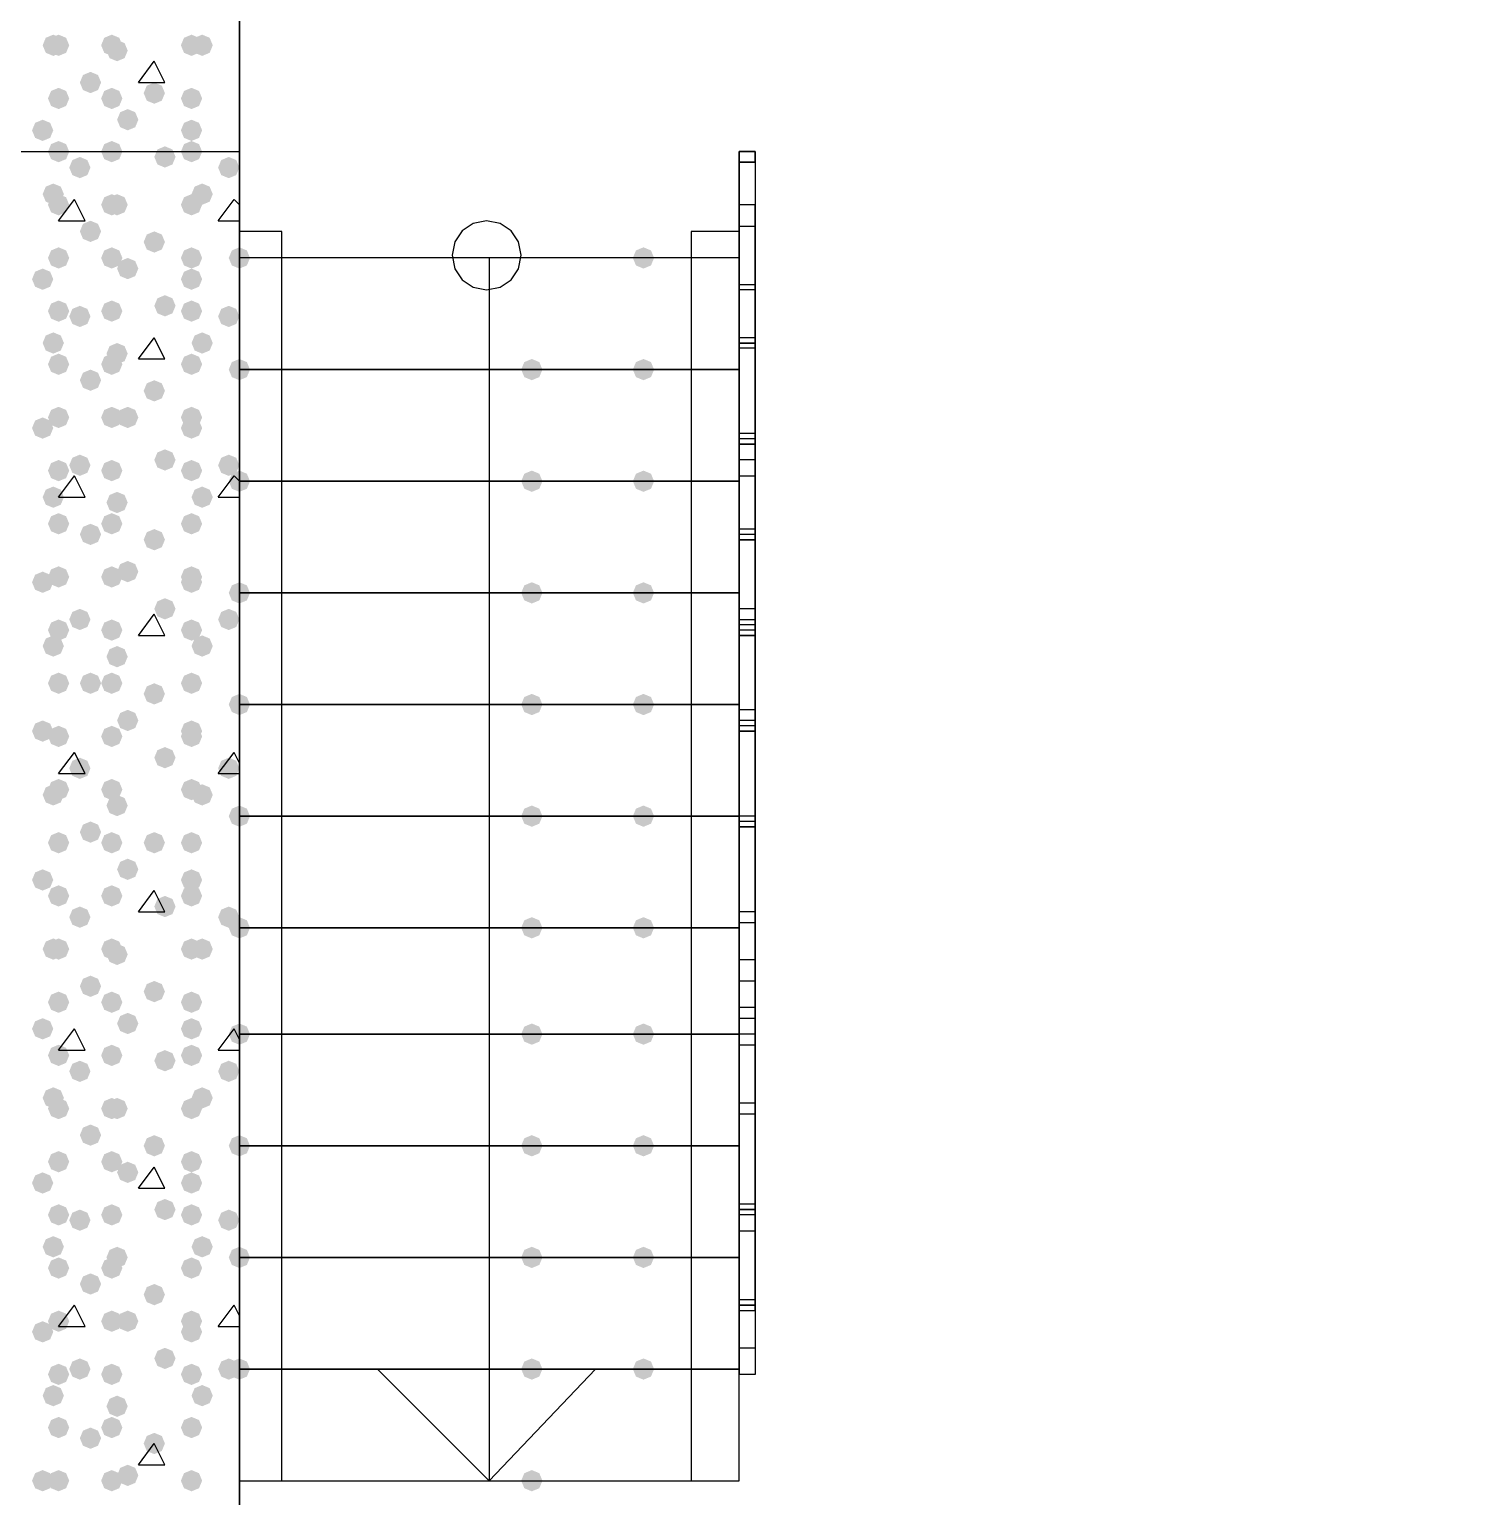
# Model space of a CAD drawing. Header units: millimetres. Extents: x 0 to 420, y 0 to 297.
# Drawn here: x 201.57 to 212.96, y 116.2 to 127.89 of the extents above; entities that cross this region are included whole.
import ezdxf

# ---------------------------------------------------------------- set-up
doc = ezdxf.new("R2010")
doc.units = ezdxf.units.MM
doc.layers.get('0').update_dxf_attribs({"linetype": 'CONTINUOUS'})

msp = doc.modelspace()

# ---------------------------------------------------------------- hatches: boundary and pattern name
at = {"true_color": 0x000007}
for points in [[(201.845333, 127.762), (201.820462, 127.702204), (201.760667, 127.677333), (201.700871, 127.702204), (201.676, 127.762), (201.700871, 127.821796), (201.760667, 127.846667), (201.820462, 127.821796)], [(201.887667, 127.762), (201.862796, 127.702204), (201.803, 127.677333), (201.743204, 127.702204), (201.718333, 127.762), (201.743204, 127.821796), (201.803, 127.846667), (201.862796, 127.821796)], [(202.311, 127.762), (202.286129, 127.702204), (202.226333, 127.677333), (202.166538, 127.702204), (202.141667, 127.762), (202.166537, 127.821796), (202.226333, 127.846667), (202.286129, 127.821796)], [(202.946, 127.762), (202.921129, 127.702204), (202.861333, 127.677333), (202.801538, 127.702204), (202.776667, 127.762), (202.801537, 127.821796), (202.861333, 127.846667), (202.921129, 127.821796)], [(203.030667, 127.762), (203.005796, 127.702204), (202.946, 127.677333), (202.886204, 127.702204), (202.861333, 127.762), (202.886204, 127.821796), (202.946, 127.846667), (203.005796, 127.821796)], [(202.353333, 127.719667), (202.328463, 127.659871), (202.268667, 127.635), (202.208871, 127.659871), (202.184, 127.719667), (202.208871, 127.779462), (202.268667, 127.804333), (202.328462, 127.779463)], [(202.141667, 127.465667), (202.116796, 127.405871), (202.057, 127.381), (201.997204, 127.405871), (201.972333, 127.465667), (201.997204, 127.525462), (202.057, 127.550333), (202.116796, 127.525463)], [(201.887667, 127.338667), (201.862796, 127.278871), (201.803, 127.254), (201.743204, 127.278871), (201.718333, 127.338667), (201.743204, 127.398462), (201.803, 127.423333), (201.862796, 127.398463)], [(202.311, 127.338667), (202.286129, 127.278871), (202.226333, 127.254), (202.166538, 127.278871), (202.141667, 127.338667), (202.166537, 127.398462), (202.226333, 127.423333), (202.286129, 127.398463)], [(202.649667, 127.381), (202.624796, 127.321204), (202.565, 127.296333), (202.505204, 127.321204), (202.480333, 127.381), (202.505204, 127.440796), (202.565, 127.465667), (202.624796, 127.440796)], [(202.946, 127.338667), (202.921129, 127.278871), (202.861333, 127.254), (202.801538, 127.278871), (202.776667, 127.338667), (202.801537, 127.398462), (202.861333, 127.423333), (202.921129, 127.398463)], [(202.438, 127.169333), (202.413129, 127.109537), (202.353333, 127.084667), (202.293538, 127.109537), (202.268667, 127.169333), (202.293537, 127.229129), (202.353333, 127.254), (202.413129, 127.229129)], [(201.760667, 127.084667), (201.735796, 127.024871), (201.676, 127), (201.616204, 127.024871), (201.591333, 127.084667), (201.616204, 127.144462), (201.676, 127.169333), (201.735796, 127.144463)], [(202.946, 127.084667), (202.921129, 127.024871), (202.861333, 127), (202.801538, 127.024871), (202.776667, 127.084667), (202.801537, 127.144462), (202.861333, 127.169333), (202.921129, 127.144463)], [(201.887667, 126.915333), (201.862796, 126.855538), (201.803, 126.830667), (201.743204, 126.855538), (201.718333, 126.915333), (201.743204, 126.975129), (201.803, 127), (201.862796, 126.975129)], [(202.311, 126.915333), (202.286129, 126.855538), (202.226333, 126.830667), (202.166538, 126.855538), (202.141667, 126.915333), (202.166537, 126.975129), (202.226333, 127), (202.286129, 126.975129)], [(202.946, 126.915333), (202.921129, 126.855538), (202.861333, 126.830667), (202.801538, 126.855538), (202.776667, 126.915333), (202.801537, 126.975129), (202.861333, 127), (202.921129, 126.975129)]]:
    msp.add_hatch(color=0, dxfattribs=at).paths.add_polyline_path(points, flags=0)
at = {"true_color": 0x000008}
for points in [[(202.734333, 126.873), (202.709463, 126.813204), (202.649667, 126.788333), (202.589871, 126.813204), (202.565, 126.873), (202.589871, 126.932796), (202.649667, 126.957667), (202.709462, 126.932796)], [(202.057, 126.788333), (202.032129, 126.728537), (201.972333, 126.703667), (201.912537, 126.728537), (201.887667, 126.788333), (201.912537, 126.848129), (201.972333, 126.873), (202.032129, 126.848129)], [(203.242333, 126.788333), (203.217462, 126.728537), (203.157667, 126.703667), (203.097871, 126.728537), (203.073, 126.788333), (203.097871, 126.848129), (203.157667, 126.873), (203.217462, 126.848129)], [(201.845333, 126.576667), (201.820462, 126.516871), (201.760667, 126.492), (201.700871, 126.516871), (201.676, 126.576667), (201.700871, 126.636462), (201.760667, 126.661333), (201.820462, 126.636463)], [(203.030667, 126.576667), (203.005796, 126.516871), (202.946, 126.492), (202.886204, 126.516871), (202.861333, 126.576667), (202.886204, 126.636462), (202.946, 126.661333), (203.005796, 126.636463)], [(201.887667, 126.492), (201.862796, 126.432204), (201.803, 126.407333), (201.743204, 126.432204), (201.718333, 126.492), (201.743204, 126.551796), (201.803, 126.576667), (201.862796, 126.551796)], [(202.311, 126.492), (202.286129, 126.432204), (202.226333, 126.407333), (202.166538, 126.432204), (202.141667, 126.492), (202.166537, 126.551796), (202.226333, 126.576667), (202.286129, 126.551796)], [(202.353333, 126.492), (202.328463, 126.432204), (202.268667, 126.407333), (202.208871, 126.432204), (202.184, 126.492), (202.208871, 126.551796), (202.268667, 126.576667), (202.328462, 126.551796)], [(202.946, 126.492), (202.921129, 126.432204), (202.861333, 126.407333), (202.801538, 126.432204), (202.776667, 126.492), (202.801537, 126.551796), (202.861333, 126.576667), (202.921129, 126.551796)], [(202.141667, 126.280333), (202.116796, 126.220538), (202.057, 126.195667), (201.997204, 126.220538), (201.972333, 126.280333), (201.997204, 126.340129), (202.057, 126.365), (202.116796, 126.340129)], [(202.649667, 126.195667), (202.624796, 126.135871), (202.565, 126.111), (202.505204, 126.135871), (202.480333, 126.195667), (202.505204, 126.255462), (202.565, 126.280333), (202.624796, 126.255463)], [(201.887667, 126.068667), (201.862796, 126.008871), (201.803, 125.984), (201.743204, 126.008871), (201.718333, 126.068667), (201.743204, 126.128462), (201.803, 126.153333), (201.862796, 126.128463)], [(202.311, 126.068667), (202.286129, 126.008871), (202.226333, 125.984), (202.166538, 126.008871), (202.141667, 126.068667), (202.166537, 126.128462), (202.226333, 126.153333), (202.286129, 126.128463)], [(202.946, 126.068667), (202.921129, 126.008871), (202.861333, 125.984), (202.801538, 126.008871), (202.776667, 126.068667), (202.801537, 126.128462), (202.861333, 126.153333), (202.921129, 126.128463)], [(201.760667, 125.899333), (201.735796, 125.839537), (201.676, 125.814667), (201.616204, 125.839537), (201.591333, 125.899333), (201.616204, 125.959129), (201.676, 125.984), (201.735796, 125.959129)], [(202.438, 125.984), (202.413129, 125.924204), (202.353333, 125.899333), (202.293538, 125.924204), (202.268667, 125.984), (202.293537, 126.043796), (202.353333, 126.068667), (202.413129, 126.043796)], [(202.946, 125.899333), (202.921129, 125.839537), (202.861333, 125.814667), (202.801538, 125.839537), (202.776667, 125.899333), (202.801537, 125.959129), (202.861333, 125.984), (202.921129, 125.959129)], [(201.887667, 125.645333), (201.862796, 125.585538), (201.803, 125.560667), (201.743204, 125.585538), (201.718333, 125.645333), (201.743204, 125.705129), (201.803, 125.73), (201.862796, 125.705129)], [(202.311, 125.645333), (202.286129, 125.585538), (202.226333, 125.560667), (202.166538, 125.585538), (202.141667, 125.645333), (202.166537, 125.705129), (202.226333, 125.73), (202.286129, 125.705129)], [(202.734333, 125.687667), (202.709463, 125.627871), (202.649667, 125.603), (202.589871, 125.627871), (202.565, 125.687667), (202.589871, 125.747462), (202.649667, 125.772333), (202.709462, 125.747463)], [(202.946, 125.645333), (202.921129, 125.585538), (202.861333, 125.560667), (202.801538, 125.585538), (202.776667, 125.645333), (202.801537, 125.705129), (202.861333, 125.73), (202.921129, 125.705129)], [(202.057, 125.603), (202.032129, 125.543204), (201.972333, 125.518333), (201.912537, 125.543204), (201.887667, 125.603), (201.912537, 125.662796), (201.972333, 125.687667), (202.032129, 125.662796)], [(203.242333, 125.603), (203.217462, 125.543204), (203.157667, 125.518333), (203.097871, 125.543204), (203.073, 125.603), (203.097871, 125.662796), (203.157667, 125.687667), (203.217462, 125.662796)], [(201.845333, 125.391333), (201.820462, 125.331537), (201.760667, 125.306667), (201.700871, 125.331537), (201.676, 125.391333), (201.700871, 125.451129), (201.760667, 125.476), (201.820462, 125.451129)], [(202.353333, 125.306667), (202.328463, 125.246871), (202.268667, 125.222), (202.208871, 125.246871), (202.184, 125.306667), (202.208871, 125.366462), (202.268667, 125.391333), (202.328462, 125.366463)], [(203.030667, 125.391333), (203.005796, 125.331537), (202.946, 125.306667), (202.886204, 125.331537), (202.861333, 125.391333), (202.886204, 125.451129), (202.946, 125.476), (203.005796, 125.451129)], [(201.887667, 125.222), (201.862796, 125.162204), (201.803, 125.137333), (201.743204, 125.162204), (201.718333, 125.222), (201.743204, 125.281796), (201.803, 125.306667), (201.862796, 125.281796)], [(202.311, 125.222), (202.286129, 125.162204), (202.226333, 125.137333), (202.166538, 125.162204), (202.141667, 125.222), (202.166537, 125.281796), (202.226333, 125.306667), (202.286129, 125.281796)], [(202.946, 125.222), (202.921129, 125.162204), (202.861333, 125.137333), (202.801538, 125.162204), (202.776667, 125.222), (202.801537, 125.281796), (202.861333, 125.306667), (202.921129, 125.281796)], [(202.141667, 125.095), (202.116796, 125.035204), (202.057, 125.010333), (201.997204, 125.035204), (201.972333, 125.095), (201.997204, 125.154796), (202.057, 125.179667), (202.116796, 125.154796)], [(202.649667, 125.010333), (202.624796, 124.950538), (202.565, 124.925667), (202.505204, 124.950538), (202.480333, 125.010333), (202.505204, 125.070129), (202.565, 125.095), (202.624796, 125.070129)], [(201.760667, 124.714), (201.735796, 124.654204), (201.676, 124.629333), (201.616204, 124.654204), (201.591333, 124.714), (201.616204, 124.773796), (201.676, 124.798667), (201.735796, 124.773796)], [(201.887667, 124.798667), (201.862796, 124.738871), (201.803, 124.714), (201.743204, 124.738871), (201.718333, 124.798667), (201.743204, 124.858462), (201.803, 124.883333), (201.862796, 124.858463)], [(202.311, 124.798667), (202.286129, 124.738871), (202.226333, 124.714), (202.166538, 124.738871), (202.141667, 124.798667), (202.166537, 124.858462), (202.226333, 124.883333), (202.286129, 124.858463)], [(202.438, 124.798667), (202.413129, 124.738871), (202.353333, 124.714), (202.293538, 124.738871), (202.268667, 124.798667), (202.293537, 124.858462), (202.353333, 124.883333), (202.413129, 124.858463)], [(202.946, 124.798667), (202.921129, 124.738871), (202.861333, 124.714), (202.801538, 124.738871), (202.776667, 124.798667), (202.801537, 124.858462), (202.861333, 124.883333), (202.921129, 124.858463)], [(202.946, 124.714), (202.921129, 124.654204), (202.861333, 124.629333), (202.801538, 124.654204), (202.776667, 124.714), (202.801537, 124.773796), (202.861333, 124.798667), (202.921129, 124.773796)], [(201.887667, 124.375333), (201.862796, 124.315538), (201.803, 124.290667), (201.743204, 124.315538), (201.718333, 124.375333), (201.743204, 124.435129), (201.803, 124.46), (201.862796, 124.435129)], [(202.057, 124.417667), (202.032129, 124.357871), (201.972333, 124.333), (201.912537, 124.357871), (201.887667, 124.417667), (201.912537, 124.477462), (201.972333, 124.502333), (202.032129, 124.477463)], [(202.311, 124.375333), (202.286129, 124.315538), (202.226333, 124.290667), (202.166538, 124.315538), (202.141667, 124.375333), (202.166537, 124.435129), (202.226333, 124.46), (202.286129, 124.435129)], [(202.734333, 124.46), (202.709463, 124.400204), (202.649667, 124.375333), (202.589871, 124.400204), (202.565, 124.46), (202.589871, 124.519796), (202.649667, 124.544667), (202.709462, 124.519796)], [(202.946, 124.375333), (202.921129, 124.315538), (202.861333, 124.290667), (202.801538, 124.315538), (202.776667, 124.375333), (202.801537, 124.435129), (202.861333, 124.46), (202.921129, 124.435129)], [(203.242333, 124.417667), (203.217462, 124.357871), (203.157667, 124.333), (203.097871, 124.357871), (203.073, 124.417667), (203.097871, 124.477462), (203.157667, 124.502333), (203.217462, 124.477463)], [(201.845333, 124.163667), (201.820462, 124.103871), (201.760667, 124.079), (201.700871, 124.103871), (201.676, 124.163667), (201.700871, 124.223462), (201.760667, 124.248333), (201.820462, 124.223463)], [(202.353333, 124.121333), (202.328463, 124.061537), (202.268667, 124.036667), (202.208871, 124.061537), (202.184, 124.121333), (202.208871, 124.181129), (202.268667, 124.206), (202.328462, 124.181129)], [(203.030667, 124.163667), (203.005796, 124.103871), (202.946, 124.079), (202.886204, 124.103871), (202.861333, 124.163667), (202.886204, 124.223462), (202.946, 124.248333), (203.005796, 124.223463)], [(201.887667, 123.952), (201.862796, 123.892204), (201.803, 123.867333), (201.743204, 123.892204), (201.718333, 123.952), (201.743204, 124.011796), (201.803, 124.036667), (201.862796, 124.011796)], [(202.311, 123.952), (202.286129, 123.892204), (202.226333, 123.867333), (202.166538, 123.892204), (202.141667, 123.952), (202.166537, 124.011796), (202.226333, 124.036667), (202.286129, 124.011796)], [(202.946, 123.952), (202.921129, 123.892204), (202.861333, 123.867333), (202.801538, 123.892204), (202.776667, 123.952), (202.801537, 124.011796), (202.861333, 124.036667), (202.921129, 124.011796)], [(202.141667, 123.867333), (202.116796, 123.807538), (202.057, 123.782667), (201.997204, 123.807538), (201.972333, 123.867333), (201.997204, 123.927129), (202.057, 123.952), (202.116796, 123.927129)], [(202.649667, 123.825), (202.624796, 123.765204), (202.565, 123.740333), (202.505204, 123.765204), (202.480333, 123.825), (202.505204, 123.884796), (202.565, 123.909667), (202.624796, 123.884796)], [(202.438, 123.571), (202.413129, 123.511204), (202.353333, 123.486333), (202.293538, 123.511204), (202.268667, 123.571), (202.293537, 123.630796), (202.353333, 123.655667), (202.413129, 123.630796)], [(201.760667, 123.486333), (201.735796, 123.426537), (201.676, 123.401667), (201.616204, 123.426537), (201.591333, 123.486333), (201.616204, 123.546129), (201.676, 123.571), (201.735796, 123.546129)], [(201.887667, 123.528667), (201.862796, 123.468871), (201.803, 123.444), (201.743204, 123.468871), (201.718333, 123.528667), (201.743204, 123.588462), (201.803, 123.613333), (201.862796, 123.588463)], [(202.311, 123.528667), (202.286129, 123.468871), (202.226333, 123.444), (202.166538, 123.468871), (202.141667, 123.528667), (202.166537, 123.588462), (202.226333, 123.613333), (202.286129, 123.588463)], [(202.946, 123.528667), (202.921129, 123.468871), (202.861333, 123.444), (202.801538, 123.468871), (202.776667, 123.528667), (202.801537, 123.588462), (202.861333, 123.613333), (202.921129, 123.588463)], [(202.946, 123.486333), (202.921129, 123.426537), (202.861333, 123.401667), (202.801538, 123.426537), (202.776667, 123.486333), (202.801537, 123.546129), (202.861333, 123.571), (202.921129, 123.546129)], [(202.057, 123.19), (202.032129, 123.130204), (201.972333, 123.105333), (201.912537, 123.130204), (201.887667, 123.19), (201.912537, 123.249796), (201.972333, 123.274667), (202.032129, 123.249796)], [(202.734333, 123.274667), (202.709463, 123.214871), (202.649667, 123.19), (202.589871, 123.214871), (202.565, 123.274667), (202.589871, 123.334462), (202.649667, 123.359333), (202.709462, 123.334463)], [(203.242333, 123.19), (203.217462, 123.130204), (203.157667, 123.105333), (203.097871, 123.130204), (203.073, 123.19), (203.097871, 123.249796), (203.157667, 123.274667), (203.217462, 123.249796)], [(201.887667, 123.105333), (201.862796, 123.045538), (201.803, 123.020667), (201.743204, 123.045538), (201.718333, 123.105333), (201.743204, 123.165129), (201.803, 123.19), (201.862796, 123.165129)], [(202.311, 123.105333), (202.286129, 123.045538), (202.226333, 123.020667), (202.166538, 123.045538), (202.141667, 123.105333), (202.166537, 123.165129), (202.226333, 123.19), (202.286129, 123.165129)], [(202.946, 123.105333), (202.921129, 123.045538), (202.861333, 123.020667), (202.801538, 123.045538), (202.776667, 123.105333), (202.801537, 123.165129), (202.861333, 123.19), (202.921129, 123.165129)], [(201.845333, 122.978333), (201.820462, 122.918538), (201.760667, 122.893667), (201.700871, 122.918538), (201.676, 122.978333), (201.700871, 123.038129), (201.760667, 123.063), (201.820462, 123.038129)], [(203.030667, 122.978333), (203.005796, 122.918538), (202.946, 122.893667), (202.886204, 122.918538), (202.861333, 122.978333), (202.886204, 123.038129), (202.946, 123.063), (203.005796, 123.038129)], [(202.353333, 122.893667), (202.328463, 122.833871), (202.268667, 122.809), (202.208871, 122.833871), (202.184, 122.893667), (202.208871, 122.953462), (202.268667, 122.978333), (202.328462, 122.953463)], [(201.887667, 122.682), (201.862796, 122.622204), (201.803, 122.597333), (201.743204, 122.622204), (201.718333, 122.682), (201.743204, 122.741796), (201.803, 122.766667), (201.862796, 122.741796)], [(202.141667, 122.682), (202.116796, 122.622204), (202.057, 122.597333), (201.997204, 122.622204), (201.972333, 122.682), (201.997204, 122.741796), (202.057, 122.766667), (202.116796, 122.741796)], [(202.311, 122.682), (202.286129, 122.622204), (202.226333, 122.597333), (202.166538, 122.622204), (202.141667, 122.682), (202.166537, 122.741796), (202.226333, 122.766667), (202.286129, 122.741796)], [(202.649667, 122.597333), (202.624796, 122.537537), (202.565, 122.512667), (202.505204, 122.537537), (202.480333, 122.597333), (202.505204, 122.657129), (202.565, 122.682), (202.624796, 122.657129)], [(202.946, 122.682), (202.921129, 122.622204), (202.861333, 122.597333), (202.801538, 122.622204), (202.776667, 122.682), (202.801537, 122.741796), (202.861333, 122.766667), (202.921129, 122.741796)], [(202.438, 122.385667), (202.413129, 122.325871), (202.353333, 122.301), (202.293538, 122.325871), (202.268667, 122.385667), (202.293537, 122.445462), (202.353333, 122.470333), (202.413129, 122.445463)], [(201.760667, 122.301), (201.735796, 122.241204), (201.676, 122.216333), (201.616204, 122.241204), (201.591333, 122.301), (201.616204, 122.360796), (201.676, 122.385667), (201.735796, 122.360796)], [(201.887667, 122.258667), (201.862796, 122.198871), (201.803, 122.174), (201.743204, 122.198871), (201.718333, 122.258667), (201.743204, 122.318462), (201.803, 122.343333), (201.862796, 122.318463)], [(202.311, 122.258667), (202.286129, 122.198871), (202.226333, 122.174), (202.166538, 122.198871), (202.141667, 122.258667), (202.166537, 122.318462), (202.226333, 122.343333), (202.286129, 122.318463)], [(202.946, 122.301), (202.921129, 122.241204), (202.861333, 122.216333), (202.801538, 122.241204), (202.776667, 122.301), (202.801537, 122.360796), (202.861333, 122.385667), (202.921129, 122.360796)], [(202.946, 122.258667), (202.921129, 122.198871), (202.861333, 122.174), (202.801538, 122.198871), (202.776667, 122.258667), (202.801537, 122.318462), (202.861333, 122.343333), (202.921129, 122.318463)], [(202.734333, 122.089333), (202.709463, 122.029537), (202.649667, 122.004667), (202.589871, 122.029537), (202.565, 122.089333), (202.589871, 122.149129), (202.649667, 122.174), (202.709462, 122.149129)], [(202.057, 122.004667), (202.032129, 121.944871), (201.972333, 121.92), (201.912537, 121.944871), (201.887667, 122.004667), (201.912537, 122.064462), (201.972333, 122.089333), (202.032129, 122.064463)], [(203.242333, 122.004667), (203.217462, 121.944871), (203.157667, 121.92), (203.097871, 121.944871), (203.073, 122.004667), (203.097871, 122.064462), (203.157667, 122.089333), (203.217462, 122.064463)], [(201.845333, 121.793), (201.820462, 121.733204), (201.760667, 121.708333), (201.700871, 121.733204), (201.676, 121.793), (201.700871, 121.852796), (201.760667, 121.877667), (201.820462, 121.852796)], [(201.887667, 121.835333), (201.862796, 121.775538), (201.803, 121.750667), (201.743204, 121.775538), (201.718333, 121.835333), (201.743204, 121.895129), (201.803, 121.92), (201.862796, 121.895129)], [(202.311, 121.835333), (202.286129, 121.775538), (202.226333, 121.750667), (202.166538, 121.775538), (202.141667, 121.835333), (202.166537, 121.895129), (202.226333, 121.92), (202.286129, 121.895129)], [(202.946, 121.835333), (202.921129, 121.775538), (202.861333, 121.750667), (202.801538, 121.775538), (202.776667, 121.835333), (202.801537, 121.895129), (202.861333, 121.92), (202.921129, 121.895129)], [(203.030667, 121.793), (203.005796, 121.733204), (202.946, 121.708333), (202.886204, 121.733204), (202.861333, 121.793), (202.886204, 121.852796), (202.946, 121.877667), (203.005796, 121.852796)], [(202.353333, 121.708333), (202.328463, 121.648537), (202.268667, 121.623667), (202.208871, 121.648537), (202.184, 121.708333), (202.208871, 121.768129), (202.268667, 121.793), (202.328462, 121.768129)], [(202.141667, 121.496667), (202.116796, 121.436871), (202.057, 121.412), (201.997204, 121.436871), (201.972333, 121.496667), (201.997204, 121.556462), (202.057, 121.581333), (202.116796, 121.556463)], [(201.887667, 121.412), (201.862796, 121.352204), (201.803, 121.327333), (201.743204, 121.352204), (201.718333, 121.412), (201.743204, 121.471796), (201.803, 121.496667), (201.862796, 121.471796)], [(202.311, 121.412), (202.286129, 121.352204), (202.226333, 121.327333), (202.166538, 121.352204), (202.141667, 121.412), (202.166537, 121.471796), (202.226333, 121.496667), (202.286129, 121.471796)], [(202.649667, 121.412), (202.624796, 121.352204), (202.565, 121.327333), (202.505204, 121.352204), (202.480333, 121.412), (202.505204, 121.471796), (202.565, 121.496667), (202.624796, 121.471796)], [(202.946, 121.412), (202.921129, 121.352204), (202.861333, 121.327333), (202.801538, 121.352204), (202.776667, 121.412), (202.801537, 121.471796), (202.861333, 121.496667), (202.921129, 121.471796)], [(202.438, 121.200333), (202.413129, 121.140537), (202.353333, 121.115667), (202.293538, 121.140537), (202.268667, 121.200333), (202.293537, 121.260129), (202.353333, 121.285), (202.413129, 121.260129)], [(201.760667, 121.115667), (201.735796, 121.055871), (201.676, 121.031), (201.616204, 121.055871), (201.591333, 121.115667), (201.616204, 121.175462), (201.676, 121.200333), (201.735796, 121.175463)], [(202.946, 121.115667), (202.921129, 121.055871), (202.861333, 121.031), (202.801538, 121.055871), (202.776667, 121.115667), (202.801537, 121.175462), (202.861333, 121.200333), (202.921129, 121.175463)], [(201.887667, 120.988667), (201.862796, 120.928871), (201.803, 120.904), (201.743204, 120.928871), (201.718333, 120.988667), (201.743204, 121.048462), (201.803, 121.073333), (201.862796, 121.048463)], [(202.311, 120.988667), (202.286129, 120.928871), (202.226333, 120.904), (202.166538, 120.928871), (202.141667, 120.988667), (202.166537, 121.048462), (202.226333, 121.073333), (202.286129, 121.048463)], [(202.946, 120.988667), (202.921129, 120.928871), (202.861333, 120.904), (202.801538, 120.928871), (202.776667, 120.988667), (202.801537, 121.048462), (202.861333, 121.073333), (202.921129, 121.048463)], [(202.734333, 120.904), (202.709463, 120.844204), (202.649667, 120.819333), (202.589871, 120.844204), (202.565, 120.904), (202.589871, 120.963796), (202.649667, 120.988667), (202.709462, 120.963796)], [(202.057, 120.819333), (202.032129, 120.759537), (201.972333, 120.734667), (201.912537, 120.759537), (201.887667, 120.819333), (201.912537, 120.879129), (201.972333, 120.904), (202.032129, 120.879129)], [(203.242333, 120.819333), (203.217462, 120.759537), (203.157667, 120.734667), (203.097871, 120.759537), (203.073, 120.819333), (203.097871, 120.879129), (203.157667, 120.904), (203.217462, 120.879129)], [(201.845333, 120.565333), (201.820462, 120.505538), (201.760667, 120.480667), (201.700871, 120.505538), (201.676, 120.565333), (201.700871, 120.625129), (201.760667, 120.65), (201.820462, 120.625129)], [(201.887667, 120.565333), (201.862796, 120.505538), (201.803, 120.480667), (201.743204, 120.505538), (201.718333, 120.565333), (201.743204, 120.625129), (201.803, 120.65), (201.862796, 120.625129)], [(202.311, 120.565333), (202.286129, 120.505538), (202.226333, 120.480667), (202.166538, 120.505538), (202.141667, 120.565333), (202.166537, 120.625129), (202.226333, 120.65), (202.286129, 120.625129)], [(202.353333, 120.523), (202.328463, 120.463204), (202.268667, 120.438333), (202.208871, 120.463204), (202.184, 120.523), (202.208871, 120.582796), (202.268667, 120.607667), (202.328462, 120.582796)], [(202.946, 120.565333), (202.921129, 120.505538), (202.861333, 120.480667), (202.801538, 120.505538), (202.776667, 120.565333), (202.801537, 120.625129), (202.861333, 120.65), (202.921129, 120.625129)], [(203.030667, 120.565333), (203.005796, 120.505538), (202.946, 120.480667), (202.886204, 120.505538), (202.861333, 120.565333), (202.886204, 120.625129), (202.946, 120.65), (203.005796, 120.625129)], [(202.141667, 120.269), (202.116796, 120.209204), (202.057, 120.184333), (201.997204, 120.209204), (201.972333, 120.269), (201.997204, 120.328796), (202.057, 120.353667), (202.116796, 120.328796)], [(202.649667, 120.226667), (202.624796, 120.166871), (202.565, 120.142), (202.505204, 120.166871), (202.480333, 120.226667), (202.505204, 120.286462), (202.565, 120.311333), (202.624796, 120.286463)], [(201.887667, 120.142), (201.862796, 120.082204), (201.803, 120.057333), (201.743204, 120.082204), (201.718333, 120.142), (201.743204, 120.201796), (201.803, 120.226667), (201.862796, 120.201796)], [(202.311, 120.142), (202.286129, 120.082204), (202.226333, 120.057333), (202.166538, 120.082204), (202.141667, 120.142), (202.166537, 120.201796), (202.226333, 120.226667), (202.286129, 120.201796)], [(202.946, 120.142), (202.921129, 120.082204), (202.861333, 120.057333), (202.801538, 120.082204), (202.776667, 120.142), (202.801537, 120.201796), (202.861333, 120.226667), (202.921129, 120.201796)], [(201.760667, 119.930333), (201.735796, 119.870538), (201.676, 119.845667), (201.616204, 119.870538), (201.591333, 119.930333), (201.616204, 119.990129), (201.676, 120.015), (201.735796, 119.990129)], [(202.438, 119.972667), (202.413129, 119.912871), (202.353333, 119.888), (202.293538, 119.912871), (202.268667, 119.972667), (202.293537, 120.032462), (202.353333, 120.057333), (202.413129, 120.032463)], [(202.946, 119.930333), (202.921129, 119.870538), (202.861333, 119.845667), (202.801538, 119.870538), (202.776667, 119.930333), (202.801537, 119.990129), (202.861333, 120.015), (202.921129, 119.990129)], [(201.887667, 119.718667), (201.862796, 119.658871), (201.803, 119.634), (201.743204, 119.658871), (201.718333, 119.718667), (201.743204, 119.778462), (201.803, 119.803333), (201.862796, 119.778463)], [(202.311, 119.718667), (202.286129, 119.658871), (202.226333, 119.634), (202.166538, 119.658871), (202.141667, 119.718667), (202.166537, 119.778462), (202.226333, 119.803333), (202.286129, 119.778463)], [(202.734333, 119.676333), (202.709463, 119.616537), (202.649667, 119.591667), (202.589871, 119.616537), (202.565, 119.676333), (202.589871, 119.736129), (202.649667, 119.761), (202.709462, 119.736129)], [(202.946, 119.718667), (202.921129, 119.658871), (202.861333, 119.634), (202.801538, 119.658871), (202.776667, 119.718667), (202.801537, 119.778462), (202.861333, 119.803333), (202.921129, 119.778463)], [(202.057, 119.591667), (202.032129, 119.531871), (201.972333, 119.507), (201.912537, 119.531871), (201.887667, 119.591667), (201.912537, 119.651462), (201.972333, 119.676333), (202.032129, 119.651463)], [(203.242333, 119.591667), (203.217462, 119.531871), (203.157667, 119.507), (203.097871, 119.531871), (203.073, 119.591667), (203.097871, 119.651462), (203.157667, 119.676333), (203.217462, 119.651463)], [(201.845333, 119.38), (201.820462, 119.320204), (201.760667, 119.295333), (201.700871, 119.320204), (201.676, 119.38), (201.700871, 119.439796), (201.760667, 119.464667), (201.820462, 119.439796)], [(203.030667, 119.38), (203.005796, 119.320204), (202.946, 119.295333), (202.886204, 119.320204), (202.861333, 119.38), (202.886204, 119.439796), (202.946, 119.464667), (203.005796, 119.439796)], [(201.887667, 119.295333), (201.862796, 119.235538), (201.803, 119.210667), (201.743204, 119.235538), (201.718333, 119.295333), (201.743204, 119.355129), (201.803, 119.38), (201.862796, 119.355129)], [(202.311, 119.295333), (202.286129, 119.235538), (202.226333, 119.210667), (202.166538, 119.235538), (202.141667, 119.295333), (202.166537, 119.355129), (202.226333, 119.38), (202.286129, 119.355129)], [(202.353333, 119.295333), (202.328463, 119.235538), (202.268667, 119.210667), (202.208871, 119.235538), (202.184, 119.295333), (202.208871, 119.355129), (202.268667, 119.38), (202.328462, 119.355129)], [(202.946, 119.295333), (202.921129, 119.235538), (202.861333, 119.210667), (202.801538, 119.235538), (202.776667, 119.295333), (202.801537, 119.355129), (202.861333, 119.38), (202.921129, 119.355129)], [(202.141667, 119.083667), (202.116796, 119.023871), (202.057, 118.999), (201.997204, 119.023871), (201.972333, 119.083667), (201.997204, 119.143462), (202.057, 119.168333), (202.116796, 119.143463)], [(202.649667, 118.999), (202.624796, 118.939204), (202.565, 118.914333), (202.505204, 118.939204), (202.480333, 118.999), (202.505204, 119.058796), (202.565, 119.083667), (202.624796, 119.058796)], [(201.887667, 118.872), (201.862796, 118.812204), (201.803, 118.787333), (201.743204, 118.812204), (201.718333, 118.872), (201.743204, 118.931796), (201.803, 118.956667), (201.862796, 118.931796)], [(202.311, 118.872), (202.286129, 118.812204), (202.226333, 118.787333), (202.166538, 118.812204), (202.141667, 118.872), (202.166537, 118.931796), (202.226333, 118.956667), (202.286129, 118.931796)], [(202.946, 118.872), (202.921129, 118.812204), (202.861333, 118.787333), (202.801538, 118.812204), (202.776667, 118.872), (202.801537, 118.931796), (202.861333, 118.956667), (202.921129, 118.931796)], [(202.438, 118.787333), (202.413129, 118.727537), (202.353333, 118.702667), (202.293538, 118.727537), (202.268667, 118.787333), (202.293537, 118.847129), (202.353333, 118.872), (202.413129, 118.847129)], [(201.760667, 118.702667), (201.735796, 118.642871), (201.676, 118.618), (201.616204, 118.642871), (201.591333, 118.702667), (201.616204, 118.762462), (201.676, 118.787333), (201.735796, 118.762463)], [(202.946, 118.702667), (202.921129, 118.642871), (202.861333, 118.618), (202.801538, 118.642871), (202.776667, 118.702667), (202.801537, 118.762462), (202.861333, 118.787333), (202.921129, 118.762463)], [(201.887667, 118.448667), (201.862796, 118.388871), (201.803, 118.364), (201.743204, 118.388871), (201.718333, 118.448667), (201.743204, 118.508462), (201.803, 118.533333), (201.862796, 118.508463)], [(202.057, 118.406333), (202.032129, 118.346537), (201.972333, 118.321667), (201.912537, 118.346537), (201.887667, 118.406333), (201.912537, 118.466129), (201.972333, 118.491), (202.032129, 118.466129)], [(202.311, 118.448667), (202.286129, 118.388871), (202.226333, 118.364), (202.166538, 118.388871), (202.141667, 118.448667), (202.166537, 118.508462), (202.226333, 118.533333), (202.286129, 118.508463)], [(202.734333, 118.491), (202.709463, 118.431204), (202.649667, 118.406333), (202.589871, 118.431204), (202.565, 118.491), (202.589871, 118.550796), (202.649667, 118.575667), (202.709462, 118.550796)], [(202.946, 118.448667), (202.921129, 118.388871), (202.861333, 118.364), (202.801538, 118.388871), (202.776667, 118.448667), (202.801537, 118.508462), (202.861333, 118.533333), (202.921129, 118.508463)], [(203.242333, 118.406333), (203.217462, 118.346537), (203.157667, 118.321667), (203.097871, 118.346537), (203.073, 118.406333), (203.097871, 118.466129), (203.157667, 118.491), (203.217462, 118.466129)], [(201.845333, 118.194667), (201.820462, 118.134871), (201.760667, 118.11), (201.700871, 118.134871), (201.676, 118.194667), (201.700871, 118.254462), (201.760667, 118.279333), (201.820462, 118.254463)], [(203.030667, 118.194667), (203.005796, 118.134871), (202.946, 118.11), (202.886204, 118.134871), (202.861333, 118.194667), (202.886204, 118.254462), (202.946, 118.279333), (203.005796, 118.254463)], [(202.353333, 118.11), (202.328463, 118.050204), (202.268667, 118.025333), (202.208871, 118.050204), (202.184, 118.11), (202.208871, 118.169796), (202.268667, 118.194667), (202.328462, 118.169796)], [(201.887667, 118.025333), (201.862796, 117.965538), (201.803, 117.940667), (201.743204, 117.965538), (201.718333, 118.025333), (201.743204, 118.085129), (201.803, 118.11), (201.862796, 118.085129)], [(202.311, 118.025333), (202.286129, 117.965538), (202.226333, 117.940667), (202.166538, 117.965538), (202.141667, 118.025333), (202.166537, 118.085129), (202.226333, 118.11), (202.286129, 118.085129)], [(202.946, 118.025333), (202.921129, 117.965538), (202.861333, 117.940667), (202.801538, 117.965538), (202.776667, 118.025333), (202.801537, 118.085129), (202.861333, 118.11), (202.921129, 118.085129)], [(202.141667, 117.898333), (202.116796, 117.838538), (202.057, 117.813667), (201.997204, 117.838538), (201.972333, 117.898333), (201.997204, 117.958129), (202.057, 117.983), (202.116796, 117.958129)], [(202.649667, 117.813667), (202.624796, 117.753871), (202.565, 117.729), (202.505204, 117.753871), (202.480333, 117.813667), (202.505204, 117.873462), (202.565, 117.898333), (202.624796, 117.873463)], [(201.887667, 117.602), (201.862796, 117.542204), (201.803, 117.517333), (201.743204, 117.542204), (201.718333, 117.602), (201.743204, 117.661796), (201.803, 117.686667), (201.862796, 117.661796)], [(202.311, 117.602), (202.286129, 117.542204), (202.226333, 117.517333), (202.166538, 117.542204), (202.141667, 117.602), (202.166537, 117.661796), (202.226333, 117.686667), (202.286129, 117.661796)], [(202.438, 117.602), (202.413129, 117.542204), (202.353333, 117.517333), (202.293538, 117.542204), (202.268667, 117.602), (202.293537, 117.661796), (202.353333, 117.686667), (202.413129, 117.661796)], [(202.946, 117.602), (202.921129, 117.542204), (202.861333, 117.517333), (202.801538, 117.542204), (202.776667, 117.602), (202.801537, 117.661796), (202.861333, 117.686667), (202.921129, 117.661796)], [(201.760667, 117.517333), (201.735796, 117.457538), (201.676, 117.432667), (201.616204, 117.457538), (201.591333, 117.517333), (201.616204, 117.577129), (201.676, 117.602), (201.735796, 117.577129)], [(202.946, 117.517333), (202.921129, 117.457538), (202.861333, 117.432667), (202.801538, 117.457538), (202.776667, 117.517333), (202.801537, 117.577129), (202.861333, 117.602), (202.921129, 117.577129)], [(202.734333, 117.305667), (202.709463, 117.245871), (202.649667, 117.221), (202.589871, 117.245871), (202.565, 117.305667), (202.589871, 117.365462), (202.649667, 117.390333), (202.709462, 117.365463)], [(201.887667, 117.178667), (201.862796, 117.118871), (201.803, 117.094), (201.743204, 117.118871), (201.718333, 117.178667), (201.743204, 117.238462), (201.803, 117.263333), (201.862796, 117.238463)], [(202.057, 117.221), (202.032129, 117.161204), (201.972333, 117.136333), (201.912537, 117.161204), (201.887667, 117.221), (201.912537, 117.280796), (201.972333, 117.305667), (202.032129, 117.280796)], [(202.311, 117.178667), (202.286129, 117.118871), (202.226333, 117.094), (202.166538, 117.118871), (202.141667, 117.178667), (202.166537, 117.238462), (202.226333, 117.263333), (202.286129, 117.238463)], [(202.946, 117.178667), (202.921129, 117.118871), (202.861333, 117.094), (202.801538, 117.118871), (202.776667, 117.178667), (202.801537, 117.238462), (202.861333, 117.263333), (202.921129, 117.238463)], [(203.242333, 117.221), (203.217462, 117.161204), (203.157667, 117.136333), (203.097871, 117.161204), (203.073, 117.221), (203.097871, 117.280796), (203.157667, 117.305667), (203.217462, 117.280796)], [(201.845333, 117.009333), (201.820462, 116.949537), (201.760667, 116.924667), (201.700871, 116.949537), (201.676, 117.009333), (201.700871, 117.069129), (201.760667, 117.094), (201.820462, 117.069129)], [(203.030667, 117.009333), (203.005796, 116.949537), (202.946, 116.924667), (202.886204, 116.949537), (202.861333, 117.009333), (202.886204, 117.069129), (202.946, 117.094), (203.005796, 117.069129)], [(202.353333, 116.924667), (202.328463, 116.864871), (202.268667, 116.84), (202.208871, 116.864871), (202.184, 116.924667), (202.208871, 116.984462), (202.268667, 117.009333), (202.328462, 116.984463)], [(201.887667, 116.755333), (201.862796, 116.695538), (201.803, 116.670667), (201.743204, 116.695538), (201.718333, 116.755333), (201.743204, 116.815129), (201.803, 116.84), (201.862796, 116.815129)], [(202.311, 116.755333), (202.286129, 116.695538), (202.226333, 116.670667), (202.166538, 116.695538), (202.141667, 116.755333), (202.166537, 116.815129), (202.226333, 116.84), (202.286129, 116.815129)], [(202.946, 116.755333), (202.921129, 116.695538), (202.861333, 116.670667), (202.801538, 116.695538), (202.776667, 116.755333), (202.801537, 116.815129), (202.861333, 116.84), (202.921129, 116.815129)], [(202.141667, 116.670667), (202.116796, 116.610871), (202.057, 116.586), (201.997204, 116.610871), (201.972333, 116.670667), (201.997204, 116.730462), (202.057, 116.755333), (202.116796, 116.730463)], [(202.649667, 116.628333), (202.624796, 116.568537), (202.565, 116.543667), (202.505204, 116.568537), (202.480333, 116.628333), (202.505204, 116.688129), (202.565, 116.713), (202.624796, 116.688129)], [(201.760667, 116.332), (201.735796, 116.272204), (201.676, 116.247333), (201.616204, 116.272204), (201.591333, 116.332), (201.616204, 116.391796), (201.676, 116.416667), (201.735796, 116.391796)], [(201.887667, 116.332), (201.862796, 116.272204), (201.803, 116.247333), (201.743204, 116.272204), (201.718333, 116.332), (201.743204, 116.391796), (201.803, 116.416667), (201.862796, 116.391796)], [(202.311, 116.332), (202.286129, 116.272204), (202.226333, 116.247333), (202.166538, 116.272204), (202.141667, 116.332), (202.166537, 116.391796), (202.226333, 116.416667), (202.286129, 116.391796)], [(202.438, 116.374333), (202.413129, 116.314537), (202.353333, 116.289667), (202.293538, 116.314537), (202.268667, 116.374333), (202.293537, 116.434129), (202.353333, 116.459), (202.413129, 116.434129)], [(202.946, 116.332), (202.921129, 116.272204), (202.861333, 116.247333), (202.801538, 116.272204), (202.776667, 116.332), (202.801537, 116.391796), (202.861333, 116.416667), (202.921129, 116.391796)], [(202.946, 116.332), (202.921129, 116.272204), (202.861333, 116.247333), (202.801538, 116.272204), (202.776667, 116.332), (202.801537, 116.391796), (202.861333, 116.416667), (202.921129, 116.391796)]]:
    msp.add_hatch(color=0, dxfattribs=at).paths.add_polyline_path(points, flags=0)
at = {"true_color": 0x0000fe}
for points in [[(203.327, 126.068667), (203.302129, 126.008871), (203.242333, 125.984), (203.182538, 126.008871), (203.157667, 126.068667), (203.182537, 126.128462), (203.242333, 126.153333), (203.302129, 126.128463)], [(206.544333, 126.068667), (206.519463, 126.008871), (206.459667, 125.984), (206.399871, 126.008871), (206.375, 126.068667), (206.399871, 126.128462), (206.459667, 126.153333), (206.519462, 126.128463)], [(203.327, 125.179667), (203.302129, 125.119871), (203.242333, 125.095), (203.182538, 125.119871), (203.157667, 125.179667), (203.182537, 125.239462), (203.242333, 125.264333), (203.302129, 125.239463)], [(205.655333, 125.179667), (205.630462, 125.119871), (205.570667, 125.095), (205.510871, 125.119871), (205.486, 125.179667), (205.510871, 125.239462), (205.570667, 125.264333), (205.630462, 125.239463)], [(206.544333, 125.179667), (206.519463, 125.119871), (206.459667, 125.095), (206.399871, 125.119871), (206.375, 125.179667), (206.399871, 125.239462), (206.459667, 125.264333), (206.519462, 125.239463)], [(203.327, 124.290667), (203.302129, 124.230871), (203.242333, 124.206), (203.182538, 124.230871), (203.157667, 124.290667), (203.182537, 124.350462), (203.242333, 124.375333), (203.302129, 124.350463)], [(205.655333, 124.290667), (205.630462, 124.230871), (205.570667, 124.206), (205.510871, 124.230871), (205.486, 124.290667), (205.510871, 124.350462), (205.570667, 124.375333), (205.630462, 124.350463)], [(206.544333, 124.290667), (206.519463, 124.230871), (206.459667, 124.206), (206.399871, 124.230871), (206.375, 124.290667), (206.399871, 124.350462), (206.459667, 124.375333), (206.519462, 124.350463)], [(203.327, 123.401667), (203.302129, 123.341871), (203.242333, 123.317), (203.182538, 123.341871), (203.157667, 123.401667), (203.182537, 123.461462), (203.242333, 123.486333), (203.302129, 123.461463)], [(205.655333, 123.401667), (205.630462, 123.341871), (205.570667, 123.317), (205.510871, 123.341871), (205.486, 123.401667), (205.510871, 123.461462), (205.570667, 123.486333), (205.630462, 123.461463)], [(206.544333, 123.401667), (206.519463, 123.341871), (206.459667, 123.317), (206.399871, 123.341871), (206.375, 123.401667), (206.399871, 123.461462), (206.459667, 123.486333), (206.519462, 123.461463)], [(203.327, 122.512667), (203.302129, 122.452871), (203.242333, 122.428), (203.182538, 122.452871), (203.157667, 122.512667), (203.182537, 122.572462), (203.242333, 122.597333), (203.302129, 122.572463)], [(205.655333, 122.512667), (205.630462, 122.452871), (205.570667, 122.428), (205.510871, 122.452871), (205.486, 122.512667), (205.510871, 122.572462), (205.570667, 122.597333), (205.630462, 122.572463)], [(206.544333, 122.512667), (206.519463, 122.452871), (206.459667, 122.428), (206.399871, 122.452871), (206.375, 122.512667), (206.399871, 122.572462), (206.459667, 122.597333), (206.519462, 122.572463)], [(203.327, 121.623667), (203.302129, 121.563871), (203.242333, 121.539), (203.182538, 121.563871), (203.157667, 121.623667), (203.182537, 121.683462), (203.242333, 121.708333), (203.302129, 121.683463)], [(205.655333, 121.623667), (205.630462, 121.563871), (205.570667, 121.539), (205.510871, 121.563871), (205.486, 121.623667), (205.510871, 121.683462), (205.570667, 121.708333), (205.630462, 121.683463)], [(206.544333, 121.623667), (206.519463, 121.563871), (206.459667, 121.539), (206.399871, 121.563871), (206.375, 121.623667), (206.399871, 121.683462), (206.459667, 121.708333), (206.519462, 121.683463)], [(203.327, 120.734667), (203.302129, 120.674871), (203.242333, 120.65), (203.182538, 120.674871), (203.157667, 120.734667), (203.182537, 120.794462), (203.242333, 120.819333), (203.302129, 120.794463)], [(205.655333, 120.734667), (205.630462, 120.674871), (205.570667, 120.65), (205.510871, 120.674871), (205.486, 120.734667), (205.510871, 120.794462), (205.570667, 120.819333), (205.630462, 120.794463)], [(206.544333, 120.734667), (206.519463, 120.674871), (206.459667, 120.65), (206.399871, 120.674871), (206.375, 120.734667), (206.399871, 120.794462), (206.459667, 120.819333), (206.519462, 120.794463)], [(203.327, 119.888), (203.302129, 119.828204), (203.242333, 119.803333), (203.182538, 119.828204), (203.157667, 119.888), (203.182537, 119.947796), (203.242333, 119.972667), (203.302129, 119.947796)], [(205.655333, 119.888), (205.630462, 119.828204), (205.570667, 119.803333), (205.510871, 119.828204), (205.486, 119.888), (205.510871, 119.947796), (205.570667, 119.972667), (205.630462, 119.947796)], [(206.544333, 119.888), (206.519463, 119.828204), (206.459667, 119.803333), (206.399871, 119.828204), (206.375, 119.888), (206.399871, 119.947796), (206.459667, 119.972667), (206.519462, 119.947796)], [(203.327, 118.999), (203.302129, 118.939204), (203.242333, 118.914333), (203.182538, 118.939204), (203.157667, 118.999), (203.182537, 119.058796), (203.242333, 119.083667), (203.302129, 119.058796)], [(205.655333, 118.999), (205.630462, 118.939204), (205.570667, 118.914333), (205.510871, 118.939204), (205.486, 118.999), (205.510871, 119.058796), (205.570667, 119.083667), (205.630462, 119.058796)], [(206.544333, 118.999), (206.519463, 118.939204), (206.459667, 118.914333), (206.399871, 118.939204), (206.375, 118.999), (206.399871, 119.058796), (206.459667, 119.083667), (206.519462, 119.058796)], [(203.327, 118.11), (203.302129, 118.050204), (203.242333, 118.025333), (203.182538, 118.050204), (203.157667, 118.11), (203.182537, 118.169796), (203.242333, 118.194667), (203.302129, 118.169796)], [(205.655333, 118.11), (205.630462, 118.050204), (205.570667, 118.025333), (205.510871, 118.050204), (205.486, 118.11), (205.510871, 118.169796), (205.570667, 118.194667), (205.630462, 118.169796)], [(206.544333, 118.11), (206.519463, 118.050204), (206.459667, 118.025333), (206.399871, 118.050204), (206.375, 118.11), (206.399871, 118.169796), (206.459667, 118.194667), (206.519462, 118.169796)], [(203.327, 117.221), (203.302129, 117.161204), (203.242333, 117.136333), (203.182538, 117.161204), (203.157667, 117.221), (203.182537, 117.280796), (203.242333, 117.305667), (203.302129, 117.280796)], [(205.655333, 117.221), (205.630462, 117.161204), (205.570667, 117.136333), (205.510871, 117.161204), (205.486, 117.221), (205.510871, 117.280796), (205.570667, 117.305667), (205.630462, 117.280796)], [(206.544333, 117.221), (206.519463, 117.161204), (206.459667, 117.136333), (206.399871, 117.161204), (206.375, 117.221), (206.399871, 117.280796), (206.459667, 117.305667), (206.519462, 117.280796)], [(205.655333, 116.332), (205.630462, 116.272204), (205.570667, 116.247333), (205.510871, 116.272204), (205.486, 116.332), (205.510871, 116.391796), (205.570667, 116.416667), (205.630462, 116.391796)]]:
    msp.add_hatch(color=0, dxfattribs=at).paths.add_polyline_path(points, flags=0)

# ---------------------------------------------------------------- linework, layer by layer
at = {"color": 0, "true_color": 0x0000fd}
msp.add_lwpolyline([(222.292333, 129.032), (384.767667, 129.032), (384.767667, 148.124333), (40.767, 148.124333), (40.767, 129.032), (203.242333, 129.032), (203.242333, 107.865333), (222.292333, 107.865333)], close=True, dxfattribs=at)
at = {"color": 0, "true_color": 0x000007}
for points in [[(201.125667, 129.032), (201.125667, 126.915333), (203.242333, 126.915333), (203.242333, 129.032)], [(203.242333, 126.280333), (203.242333, 126.068667), (203.242333, 116.332), (203.581, 116.332), (203.581, 126.068667), (203.581, 126.280333)], [(206.840667, 126.280333), (206.840667, 126.068667), (206.840667, 116.332), (207.221667, 116.332), (207.221667, 126.068667), (207.221667, 126.280333)], [(207.221667, 126.068667), (203.242333, 126.068667), (203.242333, 125.179667), (207.221667, 125.179667)], [(207.221667, 125.179667), (203.242333, 125.179667), (203.242333, 124.290667), (207.221667, 124.290667)], [(207.221667, 124.290667), (203.242333, 124.290667), (203.242333, 123.401667), (207.221667, 123.401667)], [(207.221667, 123.401667), (203.242333, 123.401667), (203.242333, 122.512667), (207.221667, 122.512667)], [(207.221667, 122.512667), (203.242333, 122.512667), (203.242333, 121.623667), (207.221667, 121.623667)], [(207.221667, 121.623667), (203.242333, 121.623667), (203.242333, 120.734667), (207.221667, 120.734667)], [(207.221667, 120.734667), (203.242333, 120.734667), (203.242333, 119.888), (207.221667, 119.888)], [(207.221667, 119.888), (203.242333, 119.888), (203.242333, 118.999), (207.221667, 118.999)], [(207.221667, 118.999), (203.242333, 118.999), (203.242333, 118.11), (207.221667, 118.11)], [(207.221667, 118.11), (203.242333, 118.11), (203.242333, 117.221), (207.221667, 117.221)], [(207.221667, 117.221), (203.242333, 117.221), (203.242333, 116.332), (207.221667, 116.332)]]:
    msp.add_lwpolyline(points, close=True, dxfattribs=at)
for points in [[(202.438, 127.465667), (202.565, 127.635)], [(202.649667, 127.465667), (202.565, 127.635)], [(202.438, 127.465667), (202.649667, 127.465667)], [(203.242333, 107.865333), (203.242333, 126.915333)], [(207.348667, 126.915333), (207.221667, 126.915333), (207.221667, 126.830667)], [(207.221667, 117.178667), (207.221667, 126.915333), (207.348667, 126.915333), (207.348667, 117.178667)], [(207.348667, 126.830667), (207.348667, 126.915333)], [(207.221667, 126.830667), (207.221667, 125.349)], [(207.221667, 124.587), (207.221667, 126.830667), (207.348667, 126.830667), (207.348667, 125.349), (207.221667, 125.349)], [(207.221667, 123.825), (207.221667, 126.830667), (207.348667, 126.830667), (207.348667, 124.587), (207.221667, 124.587)], [(207.221667, 126.830667), (207.348667, 126.830667), (207.348667, 123.825), (207.221667, 123.825)], [(207.221667, 126.322667), (207.221667, 123.274667), (207.221667, 126.830667), (207.348667, 126.830667), (207.348667, 123.274667), (207.221667, 123.274667), (207.221667, 126.830667), (207.348667, 126.830667), (207.348667, 123.274667), (207.221667, 123.274667), (207.221667, 126.830667), (207.348667, 126.830667), (207.348667, 123.274667), (207.221667, 123.274667), (207.221667, 123.19), (207.348667, 123.19), (207.348667, 123.274667), (207.221667, 123.274667)], [(207.348667, 126.830667), (207.221667, 126.830667)], [(207.348667, 123.274667), (207.348667, 126.322667), (207.348667, 126.492), (207.221667, 126.492), (207.221667, 126.322667), (207.348667, 126.322667)], [(205.486, 126.089833), (205.464377, 126.196943), (205.405408, 126.284408), (205.317943, 126.343377), (205.210833, 126.365), (205.103723, 126.343377), (205.016259, 126.284408), (204.95729, 126.196943), (204.935667, 126.089833)], [(204.935667, 126.089833), (204.95729, 125.982723), (205.016259, 125.895259), (205.103723, 125.83629), (205.210833, 125.814667), (205.317943, 125.83629), (205.405408, 125.895259), (205.464377, 125.982723), (205.486, 126.089833)], [(207.221667, 126.068667), (203.242333, 126.068667)], [(205.232, 126.068667), (205.232, 125.179667), (205.232, 117.221), (205.232, 116.332), (206.078667, 117.221)], [(207.221667, 125.857), (207.348667, 125.857)], [(207.348667, 125.814667), (207.221667, 125.814667)], [(207.348667, 125.433667), (207.221667, 125.433667)], [(207.348667, 125.391333), (207.221667, 125.391333)], [(207.221667, 125.391333), (207.348667, 125.391333)], [(207.221667, 125.179667), (203.242333, 125.179667)], [(207.348667, 124.671667), (207.221667, 124.671667)], [(207.348667, 124.629333), (207.221667, 124.629333)], [(207.221667, 124.587), (207.348667, 124.587)], [(207.348667, 123.274667), (207.348667, 124.333), (207.348667, 124.46), (207.221667, 124.46), (207.221667, 124.333), (207.348667, 124.333)], [(207.221667, 124.333), (207.221667, 123.274667)], [(207.221667, 124.290667), (203.242333, 124.290667)], [(207.348667, 123.909667), (207.221667, 123.909667)], [(207.348667, 123.867333), (207.221667, 123.867333)], [(207.221667, 123.825), (207.348667, 123.825)], [(207.221667, 123.401667), (203.242333, 123.401667)], [(207.221667, 123.19), (207.221667, 123.063)], [(207.348667, 123.19), (207.348667, 123.063), (207.221667, 123.063)], [(207.221667, 123.19), (207.221667, 122.301)], [(207.348667, 123.19), (207.348667, 122.301), (207.221667, 122.301)], [(207.221667, 123.19), (207.221667, 121.539)], [(207.348667, 123.19), (207.348667, 121.539), (207.221667, 121.539)], [(207.221667, 123.19), (207.221667, 120.777), (207.348667, 120.777), (207.348667, 123.19)], [(207.221667, 123.19), (207.221667, 120.015), (207.348667, 120.015), (207.348667, 123.19)], [(207.348667, 123.147667), (207.221667, 123.147667)], [(207.348667, 123.105333), (207.221667, 123.105333)], [(207.221667, 123.063), (207.348667, 123.063)], [(207.221667, 122.512667), (203.242333, 122.512667)], [(207.348667, 119.888), (207.348667, 122.301), (207.348667, 122.470333), (207.221667, 122.470333), (207.221667, 122.301), (207.348667, 122.301)], [(207.348667, 122.385667), (207.221667, 122.385667)], [(207.348667, 122.343333), (207.221667, 122.343333)], [(207.221667, 122.301), (207.221667, 119.888), (207.221667, 119.803333), (207.348667, 119.803333), (207.348667, 119.888), (207.221667, 119.888)], [(207.221667, 122.301), (207.348667, 122.301)], [(207.221667, 121.623667), (203.242333, 121.623667)], [(207.348667, 121.623667), (207.221667, 121.623667)], [(207.348667, 121.581333), (207.221667, 121.581333)], [(207.221667, 121.539), (207.348667, 121.539)], [(207.348667, 120.861667), (207.221667, 120.861667)], [(207.221667, 120.734667), (203.242333, 120.734667)], [(207.221667, 120.777), (207.348667, 120.777)], [(207.221667, 120.777), (207.348667, 120.777)], [(207.348667, 119.888), (207.348667, 120.311333), (207.348667, 120.480667), (207.221667, 120.480667), (207.221667, 120.311333), (207.348667, 120.311333)], [(207.221667, 120.311333), (207.221667, 119.888)], [(207.348667, 120.099667), (207.221667, 120.099667)], [(207.221667, 120.015), (207.348667, 120.015)], [(207.221667, 120.015), (207.348667, 120.015)], [(207.221667, 119.888), (203.242333, 119.888)], [(207.221667, 119.803333), (207.221667, 119.253), (207.348667, 119.253), (207.348667, 119.803333)], [(207.221667, 119.803333), (207.221667, 118.491), (207.348667, 118.491), (207.348667, 119.803333)], [(207.348667, 119.337667), (207.221667, 119.337667)], [(207.221667, 119.253), (207.348667, 119.253)], [(207.221667, 119.253), (207.348667, 119.253)], [(207.221667, 118.999), (203.242333, 118.999)], [(207.348667, 118.533333), (207.221667, 118.533333)], [(207.221667, 118.491), (207.348667, 118.491)], [(207.348667, 118.448667), (207.348667, 118.491), (207.221667, 118.491), (207.221667, 118.448667)], [(207.348667, 118.448667), (207.221667, 118.448667)], [(207.221667, 118.448667), (207.221667, 118.321667), (207.348667, 118.321667)], [(207.348667, 117.686667), (207.348667, 118.321667), (207.348667, 118.448667)], [(207.221667, 118.321667), (207.221667, 117.686667), (207.348667, 117.686667)], [(207.221667, 118.11), (203.242333, 118.11)], [(207.348667, 117.771333), (207.221667, 117.771333)], [(207.348667, 117.729), (207.221667, 117.729)], [(207.221667, 117.729), (207.221667, 117.390333), (207.221667, 117.178667)], [(207.221667, 117.729), (207.348667, 117.729)], [(207.348667, 117.729), (207.348667, 117.390333), (207.348667, 117.178667)], [(207.221667, 117.390333), (207.348667, 117.390333)], [(207.221667, 117.221), (203.242333, 117.221)], [(205.232, 116.332), (204.343, 117.221)], [(207.348667, 117.178667), (207.221667, 117.178667)]]:
    msp.add_lwpolyline(points, dxfattribs=at)
at = {"color": 0, "true_color": 0x000008}
for points in [[(201.803, 126.365), (201.93, 126.534333)], [(202.014667, 126.365), (201.93, 126.534333)], [(203.073, 126.365), (203.2, 126.534333)], [(203.242333, 126.492), (203.2, 126.534333)], [(201.803, 126.365), (202.014667, 126.365)], [(203.073, 126.365), (203.242333, 126.365)], [(202.438, 125.264333), (202.565, 125.433667)], [(202.649667, 125.264333), (202.565, 125.433667)], [(202.438, 125.264333), (202.649667, 125.264333)], [(201.803, 124.163667), (201.93, 124.333)], [(202.014667, 124.163667), (201.93, 124.333)], [(203.073, 124.163667), (203.2, 124.333)], [(203.242333, 124.290667), (203.2, 124.333)], [(201.803, 124.163667), (202.014667, 124.163667)], [(203.073, 124.163667), (203.242333, 124.163667)], [(202.438, 123.063), (202.565, 123.232333)], [(202.649667, 123.063), (202.565, 123.232333)], [(202.438, 123.063), (202.649667, 123.063)], [(201.803, 121.962333), (201.93, 122.131667)], [(202.014667, 121.962333), (201.93, 122.131667)], [(203.073, 121.962333), (203.2, 122.131667)], [(203.242333, 122.047), (203.2, 122.131667)], [(201.803, 121.962333), (202.014667, 121.962333)], [(203.073, 121.962333), (203.242333, 121.962333)], [(202.438, 120.861667), (202.565, 121.031)], [(202.649667, 120.861667), (202.565, 121.031)], [(202.438, 120.861667), (202.649667, 120.861667)], [(201.803, 119.761), (201.93, 119.930333)], [(202.014667, 119.761), (201.93, 119.930333)], [(203.073, 119.761), (203.2, 119.930333)], [(203.242333, 119.845667), (203.2, 119.930333)], [(201.803, 119.761), (202.014667, 119.761)], [(203.073, 119.761), (203.242333, 119.761)], [(202.438, 118.660333), (202.565, 118.829667)], [(202.649667, 118.660333), (202.565, 118.829667)], [(202.438, 118.660333), (202.649667, 118.660333)], [(201.803, 117.559667), (201.93, 117.729)], [(202.014667, 117.559667), (201.93, 117.729)], [(203.073, 117.559667), (203.2, 117.729)], [(203.242333, 117.644333), (203.2, 117.729)], [(201.803, 117.559667), (202.014667, 117.559667)], [(203.073, 117.559667), (203.242333, 117.559667)], [(202.438, 116.459), (202.565, 116.628333)], [(202.649667, 116.459), (202.565, 116.628333)], [(202.438, 116.459), (202.649667, 116.459)]]:
    msp.add_lwpolyline(points, dxfattribs=at)

doc.saveas('drawing.dxf')
